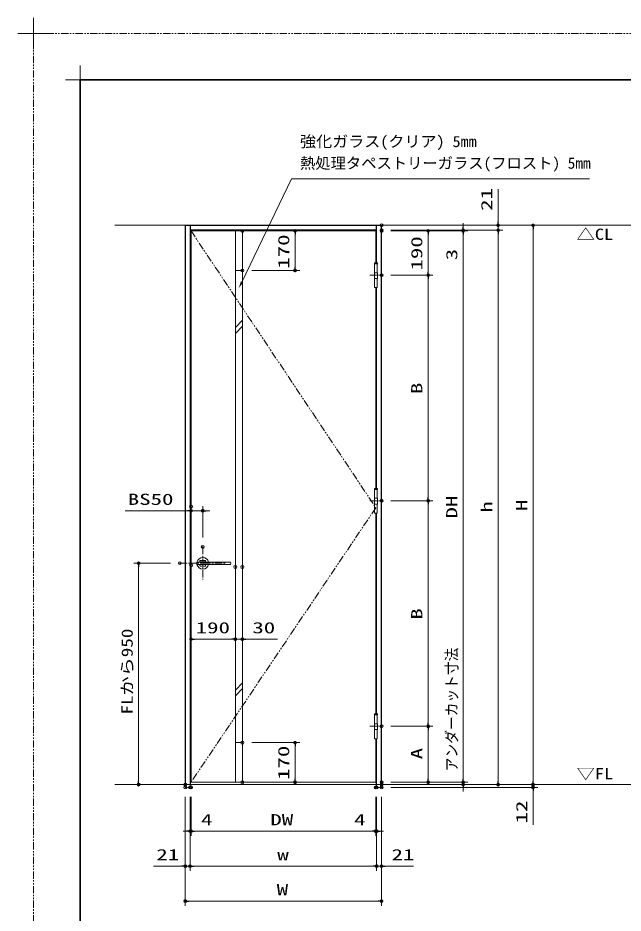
# Model space of a CAD drawing. Units: millimetres, scale not verified, with parts at other scales. Extents: x -1306 to 1306, y -607 to 607.
# Drawn here: x -1306 to -787, y -161 to 607 of the extents above; entities that cross this region are included whole.
import ezdxf
from ezdxf.enums import TextEntityAlignment as Align

# ---------------------------------------------------------------- set-up
doc = ezdxf.new("R2010")
doc.units = ezdxf.units.MM
doc.header["$LTSCALE"] = 5
doc.header["$PDMODE"] = 32
doc.header["$PDSIZE"] = 2.5
for name, pattern in [('USER1', [2.5, 1.25, -0.25, 0.25, -0.25, 0.25, -0.25]), ('USER2', [0.375, 0.25, -0.125]), ('USER3', [2, 1.25, -0.25, 0.25, -0.25])]:
    doc.linetypes.add(name, pattern=pattern)
for name, color, linetype, lineweight in [('0-1_線(黄)', 2, 'Continuous', 15), ('0-3_陰線', 4, 'USER1', 9), ('0-8_二点鎖線', 4, 'USER1', 9), ('0-B_点線(水)', 4, 'USER2', 9), ('0-C_中心線', 3, 'USER3', 9), ('0-D_線(白)', 7, 'Continuous', 30), ('1-0_線(水)', 4, 'Continuous', 9), ('1-1_寸法線', 3, 'Continuous', 13), ('1-4_DEFPOINTS', 7, 'Continuous', 5), ('1-6_0', 3, 'Continuous', 25), ('1-7_図面枠', 7, 'Continuous', 35), ('1-8_一般', 7, 'Continuous', 5)]:
    doc.layers.add(name, color=color, linetype=linetype, lineweight=lineweight)
doc.styles.add('ＭＳ ゴシック', font='')
doc.styles.get('ＭＳ ゴシック').set_extended_font_data('MS Gothic')

# ---------------------------------------------------------------- blocks, each defined once
blk = doc.blocks.new('_DOT')
at = {"layer": '1-6_0'}
blk.add_line((-2.5, 0), (-5, 0), dxfattribs=at)
for points in [[(0, 0), (-2.5, 0), (-2.48, 0.313)], [(0, 0), (-2.48, -0.313), (-2.5, 0)], [(0, 0), (-2.48, 0.313), (-2.421, 0.622)], [(0, 0), (-2.421, -0.622), (-2.48, -0.313)], [(0, 0), (-2.421, 0.622), (-2.324, 0.92)], [(0, 0), (-2.324, -0.92), (-2.421, -0.622)], [(0, 0), (-2.324, 0.92), (-2.191, 1.204)], [(0, 0), (-2.191, -1.204), (-2.324, -0.92)], [(0, 0), (-2.191, 1.204), (-2.023, 1.469)], [(0, 0), (-2.023, -1.469), (-2.191, -1.204)], [(0, 0), (-2.023, 1.469), (-1.822, 1.711)], [(0, 0), (-1.822, -1.711), (-2.023, -1.469)], [(0, 0), (-1.822, 1.711), (-1.594, 1.926)], [(0, 0), (-1.594, -1.926), (-1.822, -1.711)], [(0, 0), (-1.594, 1.926), (-1.34, 2.111)], [(0, 0), (-1.34, -2.111), (-1.594, -1.926)], [(0, 0), (-1.34, 2.111), (-1.064, 2.262)], [(0, 0), (-1.064, -2.262), (-1.34, -2.111)], [(0, 0), (-1.064, 2.262), (-0.773, 2.378)], [(0, 0), (-0.773, -2.378), (-1.064, -2.262)], [(0, 0), (-0.773, 2.378), (-0.468, 2.456)], [(0, 0), (-0.468, -2.456), (-0.773, -2.378)], [(0, 0), (-0.468, 2.456), (-0.157, 2.495)], [(0, 0), (-0.157, -2.495), (-0.468, -2.456)], [(0, 0), (-0.157, 2.495), (0.157, 2.495)], [(0, 0), (0.157, -2.495), (-0.157, -2.495)], [(0, 0), (0.157, 2.495), (0.468, 2.456)], [(0, 0), (0.468, 2.456), (0.773, 2.378)], [(0, 0), (0.773, 2.378), (1.064, 2.262)], [(0, 0), (1.064, 2.262), (1.34, 2.111)], [(0, 0), (1.34, 2.111), (1.594, 1.926)], [(0, 0), (1.594, 1.926), (1.822, 1.711)], [(0, 0), (1.822, 1.711), (2.023, 1.469)], [(0, 0), (2.023, 1.469), (2.191, 1.204)], [(0, 0), (2.191, 1.204), (2.324, 0.92)], [(0, 0), (2.324, 0.92), (2.421, 0.622)], [(0, 0), (2.421, 0.622), (2.48, 0.313)], [(0, 0), (2.48, 0.313), (2.5, 0)], [(0, 0), (0.468, -2.456), (0.157, -2.495)], [(0, 0), (0.773, -2.378), (0.468, -2.456)], [(0, 0), (1.064, -2.262), (0.773, -2.378)], [(0, 0), (1.34, -2.111), (1.064, -2.262)], [(0, 0), (1.594, -1.926), (1.34, -2.111)], [(0, 0), (1.822, -1.711), (1.594, -1.926)], [(0, 0), (2.023, -1.469), (1.822, -1.711)], [(0, 0), (2.191, -1.204), (2.023, -1.469)], [(0, 0), (2.324, -0.92), (2.191, -1.204)], [(0, 0), (2.421, -0.622), (2.324, -0.92)], [(0, 0), (2.48, -0.313), (2.421, -0.622)], [(0, 0), (2.5, 0), (2.48, -0.313)]]:
    blk.add_solid(points, dxfattribs=at)
blk = doc.blocks.new('グループ-13-1')
at = {"layer": '1-8_一般'}
for p, q in [((62041.6, -14029.5), (62041.6, -13365.5)), ((61709.6, -13697.5), (62373.6, -13697.5))]:
    blk.add_line(p, q, dxfattribs=at)

msp = doc.modelspace()

# ---------------------------------------------------------------- linework, layer by layer
at = {"layer": '0-1_線(黄)'}
for p, q in [((-1223.127, 429.285), (-429.884, 429.285)), ((-1223.127, -50.715), (-427.038, -50.715))]:
    msp.add_line(p, q, dxfattribs=at)
at = {"layer": '0-3_陰線'}
for p in [(387.036, 594), (-1292.964, -594)]:
    msp.add_line(p, (-1292.964, 594), dxfattribs=at)
at = {"layer": '0-8_二点鎖線'}
msp.add_lwpolyline([(-1157.747, 424.485), (-999.247, 186.885), (-1157.747, -48.715)], dxfattribs=at)
at = {"layer": '0-B_点線(水)'}
for p, q in [((-1162.747, -50.715), (-1162.747, -53.115)), ((-1162.747, -53.115), (-1158.547, -53.115)), ((-1158.547, -50.715), (-1158.547, -53.115)), ((-998.547, -50.715), (-998.547, -53.115)), ((-994.347, -53.115), (-998.547, -53.115)), ((-994.347, -50.715), (-994.347, -53.115))]:
    msp.add_line(p, q, dxfattribs=at)
at = {"layer": '0-C_中心線'}
for p, q in [((-1004.353, 386.485), (-994.141, 386.485)), ((-1004.353, 192.885), (-994.141, 192.885)), ((-1147.747, 153.254), (-1147.747, 125.316)), ((-1167.361, 139.285), (-1128.133, 139.285)), ((-1004.353, -0.715), (-994.141, -0.715))]:
    msp.add_line(p, q, dxfattribs=at)
at = {"layer": '0-D_線(白)'}
for p, q in [((-1162.747, 429.285), (-1162.747, -50.715)), ((-1162.747, 429.285), (-994.347, 429.285)), ((-1158.547, 429.285), (-1158.547, -50.715)), ((-998.547, 425.085), (-1158.547, 425.085)), ((-998.547, 397.085), (-998.547, 429.285)), ((-994.347, -50.715), (-994.347, 429.285)), ((-998.547, 203.485), (-998.547, 375.885)), ((-998.547, 9.885), (-998.547, 182.285)), ((-998.547, -50.715), (-998.547, -11.315))]:
    msp.add_line(p, q, dxfattribs=at)
at = {"layer": '1-0_線(水)'}
for p, q in [((-999.347, 397.085), (-999.347, 424.485)), ((-999.347, 203.485), (-999.347, 375.885)), ((-1113.747, 347.775), (-1119.747, 341.495)), ((-1113.747, 342.698), (-1119.747, 336.443)), ((-999.247, 9.885), (-999.247, 182.285)), ((-1113.747, 36.718), (-1119.747, 30.437)), ((-1113.747, 31.64), (-1119.747, 25.385)), ((-999.347, -48.715), (-999.347, -11.315)), ((-1157.747, -48.715), (-999.347, -48.715))]:
    msp.add_line(p, q, dxfattribs=at)
msp.add_lwpolyline([(-999.347, 424.485), (-1157.747, 424.485), (-1157.747, -48.715)], dxfattribs=at)
at = {"layer": '1-1_寸法線'}
for p, q in [((-894.347, 432.285), (-894.347, 460.427)), ((-924.347, 428.085), (-924.347, 431.085)), ((-1119.747, 424.485), (-1119.747, -48.715)), ((-1113.747, 424.485), (-1113.747, -48.715)), ((-1105.747, 424.485), (-1064.523, 424.485)), ((-986.347, 429.285), (-890.347, 429.285)), ((-986.347, 429.285), (-860.347, 429.285)), ((-986.347, 425.085), (-890.347, 425.085)), ((-986.347, 425.085), (-920.347, 425.085)), ((-986.347, 425.085), (-890.347, 425.085)), ((-986.347, 424.485), (-920.347, 424.485)), ((-986.347, 424.485), (-920.347, 424.485)), ((-986.347, 424.485), (-950.347, 424.485)), ((-924.347, 425.085), (-924.347, 424.485)), ((-894.347, 425.085), (-894.347, 429.285)), ((-864.347, 426.285), (-864.347, -47.715)), ((-1068.523, 421.485), (-1068.523, 393.485)), ((-954.347, 421.485), (-954.347, 389.485)), ((-924.347, 421.485), (-924.347, 396.675)), ((-924.347, 421.485), (-924.347, -45.715)), ((-894.347, 422.085), (-894.347, 419.085)), ((-894.347, 422.085), (-894.347, -47.715)), ((-1000.527, 396.285), (-1000.527, 397.085)), ((-1000.447, 388.585), (-1000.447, 396.285)), ((-998.047, 388.585), (-998.047, 396.285)), ((-1113.747, 390.485), (-1119.747, 390.485)), ((-1105.747, 390.485), (-1064.523, 390.485)), ((-1000.527, 383.637), (-1000.527, 388.585)), ((-997.967, 388.585), (-997.967, 383.637)), ((-986.347, 386.485), (-950.347, 386.485)), ((-986.347, 386.485), (-950.347, 386.485)), ((-998.047, 383.637), (-998.047, 375.885)), ((-954.347, 383.485), (-954.347, 195.885)), ((-998.047, 375.885), (-1000.447, 375.885)), ((-1000.527, 202.685), (-1000.527, 203.485)), ((-1000.447, 194.985), (-1000.447, 202.685)), ((-998.047, 194.985), (-998.047, 202.685)), ((-1000.527, 190.037), (-1000.527, 194.985)), ((-997.967, 194.985), (-997.967, 190.037)), ((-986.347, 192.885), (-950.347, 192.885)), ((-986.347, 192.885), (-950.347, 192.885)), ((-1147.747, 161.254), (-1147.747, 188.287)), ((-998.047, 190.037), (-998.047, 182.285)), ((-954.347, 189.885), (-954.347, 2.285)), ((-1160.747, 184.287), (-1214.128, 184.287)), ((-1147.747, 184.287), (-1157.747, 184.287)), ((-1157.747, 179.885), (-1157.747, 180.287)), ((-1144.747, 184.287), (-1141.747, 184.287)), ((-998.047, 182.285), (-1000.447, 182.285)), ((-1175.361, 139.285), (-1206.747, 139.285)), ((-1152.727, 140.285), (-1123.967, 140.285)), ((-1150.147, 140.323), (-1145.347, 140.323)), ((-1149.898, 141.685), (-1145.596, 141.685)), ((-1202.747, 136.285), (-1202.747, -47.715)), ((-1152.727, 138.285), (-1123.967, 138.285)), ((-1150.147, 138.246), (-1145.347, 138.246)), ((-1149.898, 136.885), (-1145.596, 136.885)), ((-1157.747, 129.485), (-1157.747, 70.075)), ((-1119.747, 128.05), (-1119.747, 70.075)), ((-1119.747, 128.05), (-1119.747, 70.075)), ((-1113.747, 128.05), (-1113.747, 70.075)), ((-1154.747, 74.075), (-1122.747, 74.075)), ((-1122.747, 74.075), (-1125.747, 74.075)), ((-1119.747, 74.075), (-1113.747, 74.075)), ((-1110.747, 74.075), (-1083.557, 74.075)), ((-924.347, -45.715), (-924.347, 70.618)), ((-1000.447, 1.385), (-1000.447, 9.085)), ((-998.047, 1.385), (-998.047, 9.085)), ((-1000.527, -3.563), (-1000.527, 1.385)), ((-997.967, 1.385), (-997.967, -3.563)), ((-998.047, -3.563), (-998.047, -11.315)), ((-986.347, -0.715), (-950.347, -0.715)), ((-986.347, -0.715), (-950.347, -0.715)), ((-954.347, -3.715), (-954.347, -45.715)), ((-1119.747, -14.715), (-1113.747, -14.715)), ((-1105.747, -14.715), (-1064.523, -14.715)), ((-998.047, -11.315), (-1000.447, -11.315)), ((-1068.523, -17.715), (-1068.523, -45.715)), ((-864.347, -47.715), (-864.347, -44.715)), ((-1170.747, -50.715), (-1206.747, -50.715)), ((-1105.747, -48.715), (-1064.523, -48.715)), ((-986.347, -48.715), (-920.347, -48.715)), ((-986.347, -48.715), (-920.347, -48.715)), ((-986.347, -48.715), (-950.347, -48.715)), ((-986.347, -50.715), (-890.347, -50.715)), ((-986.347, -50.715), (-920.347, -50.715)), ((-986.347, -50.715), (-860.347, -50.715)), ((-986.347, -50.715), (-860.347, -50.715)), ((-986.347, -53.115), (-860.347, -53.115)), ((-924.347, -50.715), (-924.347, -48.715)), ((-924.347, -53.715), (-924.347, -56.715)), ((-864.347, -50.715), (-864.347, -53.115)), ((-1162.747, -61.115), (-1162.747, -154.715)), ((-1162.747, -61.115), (-1162.747, -124.715)), ((-1158.547, -61.115), (-1158.547, -124.715)), ((-1158.547, -61.115), (-1158.547, -124.715)), ((-1158.547, -61.115), (-1158.547, -94.715)), ((-1157.747, -61.115), (-1157.747, -94.715)), ((-1157.747, -61.115), (-1157.747, -94.715)), ((-999.347, -61.115), (-999.347, -94.715)), ((-999.347, -61.115), (-999.347, -94.715)), ((-998.547, -61.115), (-998.547, -124.715)), ((-998.547, -61.115), (-998.547, -124.715)), ((-998.547, -61.115), (-998.547, -94.715)), ((-994.347, -61.115), (-994.347, -154.715)), ((-994.347, -61.115), (-994.347, -124.715)), ((-864.347, -56.115), (-864.347, -85.211)), ((-1161.547, -90.715), (-1164.547, -90.715)), ((-1158.547, -90.715), (-1157.747, -90.715)), ((-1154.747, -90.715), (-1136.604, -90.715)), ((-1154.747, -90.715), (-1002.347, -90.715)), ((-1002.347, -90.715), (-1020.49, -90.715)), ((-998.547, -90.715), (-999.347, -90.715)), ((-995.547, -90.715), (-992.547, -90.715)), ((-1165.747, -120.715), (-1190.08, -120.715)), ((-1158.547, -120.715), (-1162.747, -120.715)), ((-1001.547, -120.715), (-1155.547, -120.715)), ((-1155.547, -120.715), (-1152.547, -120.715)), ((-1001.547, -120.715), (-1004.547, -120.715)), ((-998.547, -120.715), (-994.347, -120.715)), ((-991.347, -120.715), (-967.014, -120.715)), ((-997.347, -150.715), (-1159.747, -150.715))]:
    msp.add_line(p, q, dxfattribs=at)
for points in [[(-816.127, 469.281), (-1071.69, 469.281), (-1114.103, 380.469)], [(-1000.527, 397.085), (-997.967, 397.085), (-997.967, 396.285)], [(-1000.447, 383.637), (-1000.447, 375.885), (-998.047, 375.885)], [(-1000.527, 203.485), (-997.967, 203.485), (-997.967, 202.685)], [(-1000.447, 190.037), (-1000.447, 182.285), (-998.047, 182.285)], [(-1000.527, 9.085), (-1000.527, 9.885), (-997.967, 9.885), (-997.967, 9.085)], [(-1000.447, -3.563), (-1000.447, -11.315), (-998.047, -11.315)]]:
    msp.add_lwpolyline(points, dxfattribs=at)
for points in [[(-997.967, 396.285), (-1000.527, 396.285), (-1000.527, 397.085), (-997.967, 397.085)], [(-997.967, 383.637), (-1000.527, 383.637), (-1000.527, 388.585), (-997.967, 388.585)], [(-997.967, 202.685), (-1000.527, 202.685), (-1000.527, 203.485), (-997.967, 203.485)], [(-997.967, 190.037), (-1000.527, 190.037), (-1000.527, 194.985), (-997.967, 194.985)], [(-997.967, 9.085), (-1000.527, 9.085), (-1000.527, 9.885), (-997.967, 9.885)], [(-997.967, -3.563), (-1000.527, -3.563), (-1000.527, 1.385), (-997.967, 1.385)]]:
    msp.add_lwpolyline(points, close=True, dxfattribs=at)
for centre, radius, start, end in [((-1136.947, 139.285), 16, 177.09771, 182.90229), ((-1152.727, 140.085), 0.2, 90, 177.09773), ((-1152.727, 138.485), 0.2, 182.90229, 270), ((-1147.747, 139.285), 5, 11.53696, 168.46304), ((-1100.147, 139.285), 50, 177.46804, 178.85401), ((-1149.898, 141.485), 0.2, 90, 177.46807), ((-1149.147, 140.123), 0.2, 90, 126.29305), ((-1146.347, 140.123), 0.2, 53.70695, 90), ((-1145.596, 141.485), 0.2, 2.53193, 90), ((-1195.347, 139.285), 50, 1.14599, 2.53196), ((-1123.967, 140.085), 0.2, 2.90227, 90), ((-1123.967, 138.485), 0.2, 270, 357.09771), ((-1139.747, 139.285), 16, 357.09771, 2.90229), ((-1147.747, 139.285), 5, 191.53695, 348.46305), ((-1100.147, 139.285), 50, 181.14599, 182.53196), ((-1149.898, 137.085), 0.2, 182.53196, 270), ((-1149.147, 138.446), 0.2, 233.70828, 270), ((-1146.347, 138.446), 0.2, 270, 306.29171), ((-1145.596, 137.085), 0.2, 270, 357.46804), ((-1195.347, 139.285), 50, 357.46804, 358.85401)]:
    msp.add_arc(centre, radius, start, end, dxfattribs=at)
msp.add_solid([(-1116.975, 375.201), (-1115.018, 380.968), (-1113.188, 379.97)], dxfattribs=at)
at = {"layer": '1-4_DEFPOINTS'}
for p, q in [((-1252.964, 541.55), (-1252.964, 566.45)), ((-1265.414, 554), (-1240.514, 554))]:
    msp.add_line(p, q, dxfattribs=at)
for p in [(-994.347, 429.285), (-1113.747, 424.485), (-994.347, 425.085), (-994.347, 424.485), (-924.347, 424.485), (-894.347, 425.085), (-1113.747, 390.485), (-1068.523, 390.485), (-994.347, 386.485), (-954.347, 386.485), (-994.347, 192.885), (-954.347, 192.885), (-1157.747, 187.885), (-1147.747, 184.287), (-1147.747, 153.254), (-1167.361, 139.285), (-1157.747, 137.485), (-1119.747, 136.05), (-1113.747, 136.05), (-1119.747, 74.075), (-1113.747, 74.075), (-994.347, -0.715), (-954.347, -0.715), (-1113.747, -14.715), (-1202.747, -50.715), (-1162.747, -50.715), (-1162.747, -53.115), (-1158.547, -53.115), (-1157.747, -53.115), (-1113.747, -48.715), (-1068.523, -48.715), (-999.347, -53.115), (-998.547, -53.115), (-994.347, -48.715), (-994.347, -50.715), (-994.347, -53.115), (-994.347, -53.115), (-954.347, -48.715), (-924.347, -48.715), (-924.347, -50.715), (-894.347, -50.715), (-864.347, -50.715), (-864.347, -53.115), (-1157.747, -90.715), (-999.347, -90.715), (-998.547, -90.715), (-1162.747, -120.715), (-1158.547, -120.715), (-998.547, -120.715), (-1162.747, -150.715)]:
    msp.add_point(p, dxfattribs=at)
at = {"layer": '1-7_図面枠'}
msp.add_lwpolyline([(-1252.964, -554), (347.036, -554), (347.036, 554), (-1252.964, 554)], close=True, dxfattribs=at)

# ---------------------------------------------------------------- block references
at = {"layer": '0-3_陰線', "xscale": 0.04, "yscale": 0.04}
msp.add_blockref('グループ-13-1', (-3774.629, 1141.9), dxfattribs=at)
at = {"layer": '1-1_寸法線', "xscale": 0.6, "yscale": 0.6}
for p, rotation in [((-894.347, 429.285), 270), ((-864.347, 429.285), 90), ((-1068.523, 424.485), 90), ((-954.347, 424.485), 90), ((-924.347, 425.085), 270), ((-924.347, 424.485), 90), ((-924.347, 424.485), 90), ((-894.347, 425.085), 90), ((-894.347, 425.085), 90), ((-1068.523, 390.485), 270), ((-954.347, 386.485), 270), ((-954.347, 386.485), 90), ((-954.347, 192.885), 270), ((-954.347, 192.885), 90), ((-1147.747, 184.287), 180), ((-1202.747, 139.285), 90), ((-1157.747, 74.075), 180), ((-1113.747, 74.075), 180), ((-954.347, -0.715), 270), ((-954.347, -0.715), 90), ((-1068.523, -14.715), 90), ((-1068.523, -48.715), 270), ((-954.347, -48.715), 270), ((-924.347, -48.715), 270), ((-924.347, -48.715), 270), ((-1202.747, -50.715), 270), ((-924.347, -50.715), 90), ((-894.347, -50.715), 270), ((-864.347, -50.715), 270), ((-864.347, -50.715), 270), ((-864.347, -53.115), 90), ((-1157.747, -90.715), 180), ((-1157.747, -90.715), 180), ((-998.547, -90.715), 180), ((-1158.547, -120.715), 180), ((-1158.547, -120.715), 180), ((-994.347, -120.715), 180), ((-1162.747, -150.715), 180)]:
    msp.add_blockref('_DOT', p, dxfattribs=dict(at, rotation=rotation))
for p in [(-1157.747, 184.287), (-1119.747, 74.075), (-1119.747, 74.075), (-1158.547, -90.715), (-999.347, -90.715), (-999.347, -90.715), (-1162.747, -120.715), (-998.547, -120.715), (-998.547, -120.715), (-994.347, -150.715)]:
    msp.add_blockref('_DOT', p, dxfattribs=at)

# ---------------------------------------------------------------- texts
at = {"layer": '0-1_線(黄)', "style": 'ＭＳ ゴシック', "width": 1.2}
for s, p in [('△CL', (-827.103, 413.916)), ('▽FL', (-827.072, -49.047))]:
    msp.add_text(s, height=9.604, dxfattribs=at).set_placement(p, align=Align.BOTTOM_LEFT)
at = {"layer": '1-1_寸法線', "style": 'ＭＳ ゴシック'}
for s, height, width, p in [('強化ガラス(クリア) 5mm', 9.621, 1.05, (-1064.29, 493.531)), ('BS50', 9.604, 1.5, (-1212.033, 186.437)), ('190', 9.604, 1.5, (-1153.747, 76.225)), ('30', 9.604, 1.5, (-1105.176, 76.225)), ('4', 9.604, 1.5, (-1149.176, -88.566)), ('DW', 9.604, 1.5, (-1089.738, -88.566)), ('4', 9.604, 1.5, (-1017.919, -88.566)), ('21', 9.604, 1.5, (-1187.509, -118.566)), ('21', 9.604, 1.5, (-985.776, -118.566)), ('w', 9.604, 1.5, (-1083.785, -118.566)), ('W', 9.604, 1.5, (-1084.261, -148.566))]:
    msp.add_text(s, height=height, dxfattribs=dict(at, width=width)).set_placement(p, align=Align.BOTTOM_LEFT)
msp.add_text('熱処理タペストリーガラス(フロスト) 5mm', height=9.621, dxfattribs=at).set_placement((-1064.29, 474.96), align=Align.BOTTOM_LEFT)
for s, height, width, p in [('21', 9.604, 1.5, (-896.497, 441.666)), ('170', 9.604, 1.5, (-1070.672, 392.035)), ('190', 9.604, 1.5, (-956.497, 390.485)), ('3', 9.604, 1.5, (-926.497, 399.246)), ('B', 9.604, 1.5, (-956.497, 284.446)), ('DH', 9.604, 1.5, (-926.497, 177.646)), ('H', 9.604, 1.5, (-866.497, 184.046)), ('h', 9.604, 1.5, (-896.497, 182.661)), ('B', 9.604, 1.5, (-956.497, 90.846)), ('FLから950', 9.621, 1.25, (-1204.897, 9.427)), ('アンダーカット寸法', 9.604, 0.9, (-926.497, -39.304)), ('170', 9.604, 1.5, (-1070.672, -46.715)), ('A', 9.604, 1.5, (-956.497, -29.001)), ('12', 9.604, 1.5, (-866.497, -84.068))]:
    msp.add_text(s, height=height, rotation=90, dxfattribs=dict(at, width=width)).set_placement(p, align=Align.BOTTOM_LEFT)

doc.saveas('drawing.dxf')
